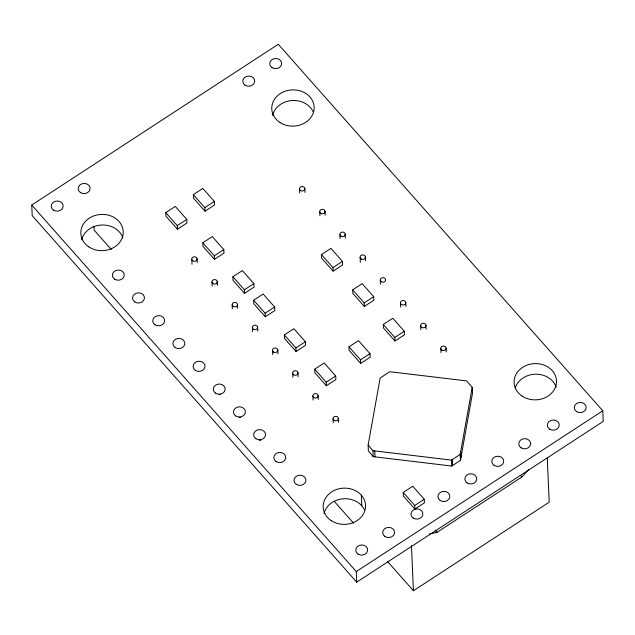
<?xml version="1.0" encoding="UTF-8"?>
<svg xmlns="http://www.w3.org/2000/svg" width="635" height="635" viewBox="0 0 635 635"><rect width="100%" height="100%" fill="white"/><g stroke="black" fill="none" stroke-linecap="round" stroke-linejoin="round"><path stroke-width="0.95" d="M368.125 445.087L380.174 377.984L389.795 371.713L466.527 380.905L472.226 387.342L472.488 393.295L460.431 460.391L451.747 466.05L373.205 456.644L368.379 451.033L368.125 445.087L372.943 450.691L373.205 456.644M460.431 460.391L460.177 454.438L472.226 387.342M429.49 533.979L437.055 532.305L521.914 476.964L528.534 469.686M31.75 205.041L278.281 44.259L602.79 410.789L603.25 421.378L356.719 582.16L32.21 215.63L31.75 205.041L356.259 571.563L356.719 582.16M165.767 212.622L175.268 206.423L186.793 219.44L186.944 222.996L177.443 229.195L165.925 216.178L165.767 212.622L177.284 225.631L177.443 229.195M193.334 194.643L202.843 188.444L214.36 201.454L214.511 205.018L205.01 211.209L193.492 198.199L193.334 194.643L204.859 207.653L205.01 211.209M177.284 225.631L186.793 219.44M204.859 207.653L214.36 201.454M202.779 242.792L212.288 236.593L223.806 249.603L223.965 253.159L214.455 259.358L202.938 246.348L202.779 242.792L214.305 255.802L214.455 259.358M214.305 255.802L223.806 249.603M232.862 276.765L242.372 270.566L253.889 283.583L254.048 287.139L244.538 293.338L233.021 280.321L232.862 276.765L244.388 289.774L244.538 293.338M244.388 289.774L253.889 283.583M321.421 254.572L330.93 248.38L342.448 261.39L342.598 264.946L333.097 271.145L321.58 258.135L321.421 254.572L332.938 267.589L333.097 271.145M253.619 300.212L263.12 294.013L274.645 307.022L274.796 310.578L265.295 316.778L253.778 303.768L253.619 300.212L265.136 313.222L265.295 316.778M332.938 267.589L342.448 261.39M265.136 313.222L274.645 307.022M352.671 289.87L362.18 283.67L373.697 296.688L373.848 300.244L364.347 306.443L352.83 293.426L352.671 289.87L364.196 302.887L364.347 306.443M284.361 334.931L293.862 328.732L305.387 341.741L305.538 345.305L296.037 351.496L284.52 338.487L284.361 334.931L295.878 347.94L296.037 351.496M364.196 302.887L373.697 296.688M295.878 347.94L305.387 341.741M314.69 369.189L324.191 362.99L335.717 375.999L335.867 379.555L326.366 385.755L314.849 372.745L314.69 369.189L326.207 382.199L326.366 385.755M348.972 346.829L358.481 340.63L369.999 353.639L370.149 357.203L360.648 363.395L349.131 350.385L348.972 346.829L360.49 359.839L360.648 363.395M383.286 324.453L392.795 318.254L404.312 331.264L404.471 334.82L394.962 341.019L383.445 328.009L383.286 324.453L394.811 337.463L394.962 341.019M326.207 382.199L335.717 375.999M360.49 359.839L369.999 353.639M394.811 337.463L404.312 331.264M372.943 450.691L451.493 460.105L460.177 454.438M403.233 492.466L412.742 486.267L424.259 499.277L424.418 502.833L414.909 509.032L403.392 496.022L403.233 492.466L414.758 505.476L414.909 509.032M414.758 505.476L424.259 499.277M356.259 571.563L602.79 410.789M387.802 561.8L413.425 590.74L549.196 502.19L547.267 457.962M520.597 475.48L521.914 476.964M435.078 530.074L437.055 532.305M111.236 249.428L94.163 230.14L93.988 226.203M334.589 501.706L353.647 523.216M460.653 451.747L460.915 457.7M452.374 459.526L452.628 465.479M451.493 460.105L451.747 466.05M446.103 348.036L446.278 351.965M440.841 348.631L441.015 352.568M425.926 325.239L426.093 329.168M420.664 325.834L420.83 329.771M405.741 302.443L405.916 306.372M411.448 545.521L413.425 590.74M400.479 303.046L400.653 306.975M380.294 280.249L380.468 284.178M374.753 450.906L375.015 456.859M365.379 256.85L365.546 260.779M360.116 257.453L360.331 262.366M361.339 495.181L361.807 505.778M345.194 234.053L345.369 237.982M339.931 234.656L340.106 238.585M338.336 418.314L338.511 422.251M325.009 211.257L325.183 215.186M333.073 418.917L333.248 422.846M319.746 211.86L319.921 215.789M318.151 395.518L318.325 399.455M304.832 188.46L304.998 192.397M312.888 396.121L313.063 400.05M299.569 189.063L299.736 192.992M297.974 372.721L298.14 376.658M292.711 373.324L292.878 377.261M277.789 349.925L277.963 353.862M272.526 350.528L272.693 354.465M257.604 327.136L257.778 331.065M252.341 327.731L252.516 331.668M237.427 304.34L237.593 308.269M232.164 304.935L232.331 308.872M217.241 281.543L217.416 285.472M211.979 282.146L212.146 286.075M197.056 258.747L197.231 262.676M191.794 259.35L192.008 264.263M259.35 440.245A5.969 5.096 -2.5 0 1 260.914 440.245M239.173 417.449A5.969 5.096 -2.5 0 1 240.728 417.449M218.988 394.652A5.969 5.096 -2.5 0 1 220.543 394.652M324.025 513.588A21.209 18.121 -2.5 0 1 342.86 498.824A21.209 18.121 -2.5 0 1 364.514 509.873M515.207 388.136A21.209 18.121 -2.5 0 1 535.456 374.205A21.209 18.121 -2.5 0 1 556.165 387.136M272.613 115.34A21.209 18.121 -2.5 0 1 291.441 100.576A21.209 18.121 -2.5 0 1 313.103 111.625M81.677 239.863A21.209 18.121 -2.5 0 1 101.616 225.02A21.209 18.121 -2.5 0 1 122.888 237.934M253.333 329.232A2.651 2.262 -2.5 0 0 257.596 327.724A2.651 2.262 -2.5 0 0 253.992 325.342A2.651 2.262 -2.5 0 0 253.333 329.232M334.066 420.418A2.651 2.262 -2.5 0 0 338.328 418.909A2.651 2.262 -2.5 0 0 334.716 416.528A2.651 2.262 -2.5 0 0 334.066 420.418M340.924 236.156A2.651 2.262 -2.5 0 0 345.186 234.648A2.651 2.262 -2.5 0 0 341.574 232.259A2.651 2.262 -2.5 0 0 340.924 236.156M320.738 213.36A2.651 2.262 -2.5 0 0 325.001 211.852A2.651 2.262 -2.5 0 0 321.397 209.463A2.651 2.262 -2.5 0 0 320.738 213.36M300.561 190.564A2.651 2.262 -2.5 0 0 304.824 189.055A2.651 2.262 -2.5 0 0 301.212 186.674A2.651 2.262 -2.5 0 0 300.561 190.564M381.286 281.749A2.651 2.262 -2.5 0 0 385.548 280.233A2.651 2.262 -2.5 0 0 381.945 277.852A2.651 2.262 -2.5 0 0 381.286 281.749M233.156 306.435A2.651 2.262 -2.5 0 0 237.419 304.927A2.651 2.262 -2.5 0 0 233.807 302.546A2.651 2.262 -2.5 0 0 233.156 306.435M212.971 283.647A2.651 2.262 -2.5 0 0 217.233 282.13A2.651 2.262 -2.5 0 0 213.622 279.749A2.651 2.262 -2.5 0 0 212.971 283.647M192.786 260.85A2.651 2.262 -2.5 0 0 197.048 259.334A2.651 2.262 -2.5 0 0 193.445 256.953A2.651 2.262 -2.5 0 0 192.786 260.85M361.109 258.953A2.651 2.262 -2.5 0 0 365.371 257.437A2.651 2.262 -2.5 0 0 361.759 255.056A2.651 2.262 -2.5 0 0 361.109 258.953M313.88 397.621A2.651 2.262 -2.5 0 0 318.143 396.113A2.651 2.262 -2.5 0 0 314.539 393.732A2.651 2.262 -2.5 0 0 313.88 397.621M441.833 350.131A2.651 2.262 -2.5 0 0 446.095 348.623A2.651 2.262 -2.5 0 0 442.492 346.242A2.651 2.262 -2.5 0 0 441.833 350.131M293.703 374.825A2.651 2.262 -2.5 0 0 297.966 373.316A2.651 2.262 -2.5 0 0 294.354 370.935A2.651 2.262 -2.5 0 0 293.703 374.825M421.656 327.335A2.651 2.262 -2.5 0 0 425.918 325.826A2.651 2.262 -2.5 0 0 422.307 323.445A2.651 2.262 -2.5 0 0 421.656 327.335M401.471 304.546A2.651 2.262 -2.5 0 0 405.733 303.03A2.651 2.262 -2.5 0 0 402.122 300.649A2.651 2.262 -2.5 0 0 401.471 304.546M273.518 352.028A2.651 2.262 -2.5 0 0 277.781 350.52A2.651 2.262 -2.5 0 0 274.169 348.139A2.651 2.262 -2.5 0 0 273.518 352.028M576.54 411.591A5.969 5.096 -2.5 0 0 586.129 408.194A5.969 5.096 -2.5 0 0 578.009 402.828A5.969 5.096 -2.5 0 0 576.54 411.591M549.6 429.157A5.969 5.096 -2.5 0 0 559.189 425.76A5.969 5.096 -2.5 0 0 551.069 420.402A5.969 5.096 -2.5 0 0 549.6 429.157M521.025 447.794A5.969 5.096 -2.5 0 0 530.614 444.397A5.969 5.096 -2.5 0 0 522.494 439.039A5.969 5.096 -2.5 0 0 521.025 447.794M494.078 465.368A5.969 5.096 -2.5 0 0 503.666 461.97A5.969 5.096 -2.5 0 0 495.546 456.605A5.969 5.096 -2.5 0 0 494.078 465.368M467.138 482.933A5.969 5.096 -2.5 0 0 476.726 479.536A5.969 5.096 -2.5 0 0 468.606 474.178A5.969 5.096 -2.5 0 0 467.138 482.933M440.198 500.507A5.969 5.096 -2.5 0 0 449.786 497.11A5.969 5.096 -2.5 0 0 441.666 491.752A5.969 5.096 -2.5 0 0 440.198 500.507M413.25 518.081A5.969 5.096 -2.5 0 0 422.839 514.683A5.969 5.096 -2.5 0 0 414.719 509.318A5.969 5.096 -2.5 0 0 413.25 518.081M384.977 536.519A5.969 5.096 -2.5 0 0 394.565 533.122A5.969 5.096 -2.5 0 0 386.437 527.764A5.969 5.096 -2.5 0 0 384.977 536.519M358.029 554.093A5.969 5.096 -2.5 0 0 367.617 550.696A5.969 5.096 -2.5 0 0 359.497 545.33A5.969 5.096 -2.5 0 0 358.029 554.093M296.283 484.346A5.969 5.096 -2.5 0 0 305.872 480.949A5.969 5.096 -2.5 0 0 297.744 475.583A5.969 5.096 -2.5 0 0 296.283 484.346M276.098 461.55A5.969 5.096 -2.5 0 0 285.687 458.153A5.969 5.096 -2.5 0 0 277.566 452.795A5.969 5.096 -2.5 0 0 276.098 461.55M255.913 438.753A5.969 5.096 -2.5 0 0 265.501 435.356A5.969 5.096 -2.5 0 0 257.381 429.998A5.969 5.096 -2.5 0 0 255.913 438.753M235.736 415.957A5.969 5.096 -2.5 0 0 245.324 412.559A5.969 5.096 -2.5 0 0 237.196 407.202A5.969 5.096 -2.5 0 0 235.736 415.957M215.551 393.16A5.969 5.096 -2.5 0 0 225.139 389.763A5.969 5.096 -2.5 0 0 217.019 384.405A5.969 5.096 -2.5 0 0 215.551 393.16M195.366 370.364A5.969 5.096 -2.5 0 0 204.954 366.966A5.969 5.096 -2.5 0 0 196.834 361.609A5.969 5.096 -2.5 0 0 195.366 370.364M175.189 347.575A5.969 5.096 -2.5 0 0 184.777 344.178A5.969 5.096 -2.5 0 0 176.649 338.812A5.969 5.096 -2.5 0 0 175.189 347.575M155.004 324.779A5.969 5.096 -2.5 0 0 164.592 321.381A5.969 5.096 -2.5 0 0 156.472 316.016A5.969 5.096 -2.5 0 0 155.004 324.779M134.818 301.982A5.969 5.096 -2.5 0 0 144.407 298.585A5.969 5.096 -2.5 0 0 136.287 293.219A5.969 5.096 -2.5 0 0 134.818 301.982M114.641 279.186A5.969 5.096 -2.5 0 0 124.23 275.788A5.969 5.096 -2.5 0 0 116.102 270.423A5.969 5.096 -2.5 0 0 114.641 279.186M53.507 210.137A5.969 5.096 -2.5 0 0 63.095 206.74A5.969 5.096 -2.5 0 0 54.975 201.382A5.969 5.096 -2.5 0 0 53.507 210.137M80.447 192.564A5.969 5.096 -2.5 0 0 90.035 189.166A5.969 5.096 -2.5 0 0 81.915 183.809A5.969 5.096 -2.5 0 0 80.447 192.564M245.078 85.201A5.969 5.096 -2.5 0 0 254.667 81.804A5.969 5.096 -2.5 0 0 246.539 76.446A5.969 5.096 -2.5 0 0 245.078 85.201M272.018 67.635A5.969 5.096 -2.5 0 0 281.607 64.238A5.969 5.096 -2.5 0 0 273.487 58.872A5.969 5.096 -2.5 0 0 272.018 67.635M331.272 520.66A21.209 18.121 -2.5 0 0 365.363 508.579A21.209 18.121 -2.5 0 0 336.486 489.514A21.209 18.121 -2.5 0 0 331.272 520.66M522.2 396.145A21.209 18.121 -2.5 0 0 556.292 384.064A21.209 18.121 -2.5 0 0 527.415 364.998A21.209 18.121 -2.5 0 0 522.2 396.145M279.852 122.412A21.209 18.121 -2.5 0 0 313.944 110.331A21.209 18.121 -2.5 0 0 285.067 91.273A21.209 18.121 -2.5 0 0 279.852 122.412M88.916 246.936A21.209 18.121 -2.5 0 0 123.015 234.855A21.209 18.121 -2.5 0 0 94.139 215.789A21.209 18.121 -2.5 0 0 88.916 246.936"/></g></svg>
